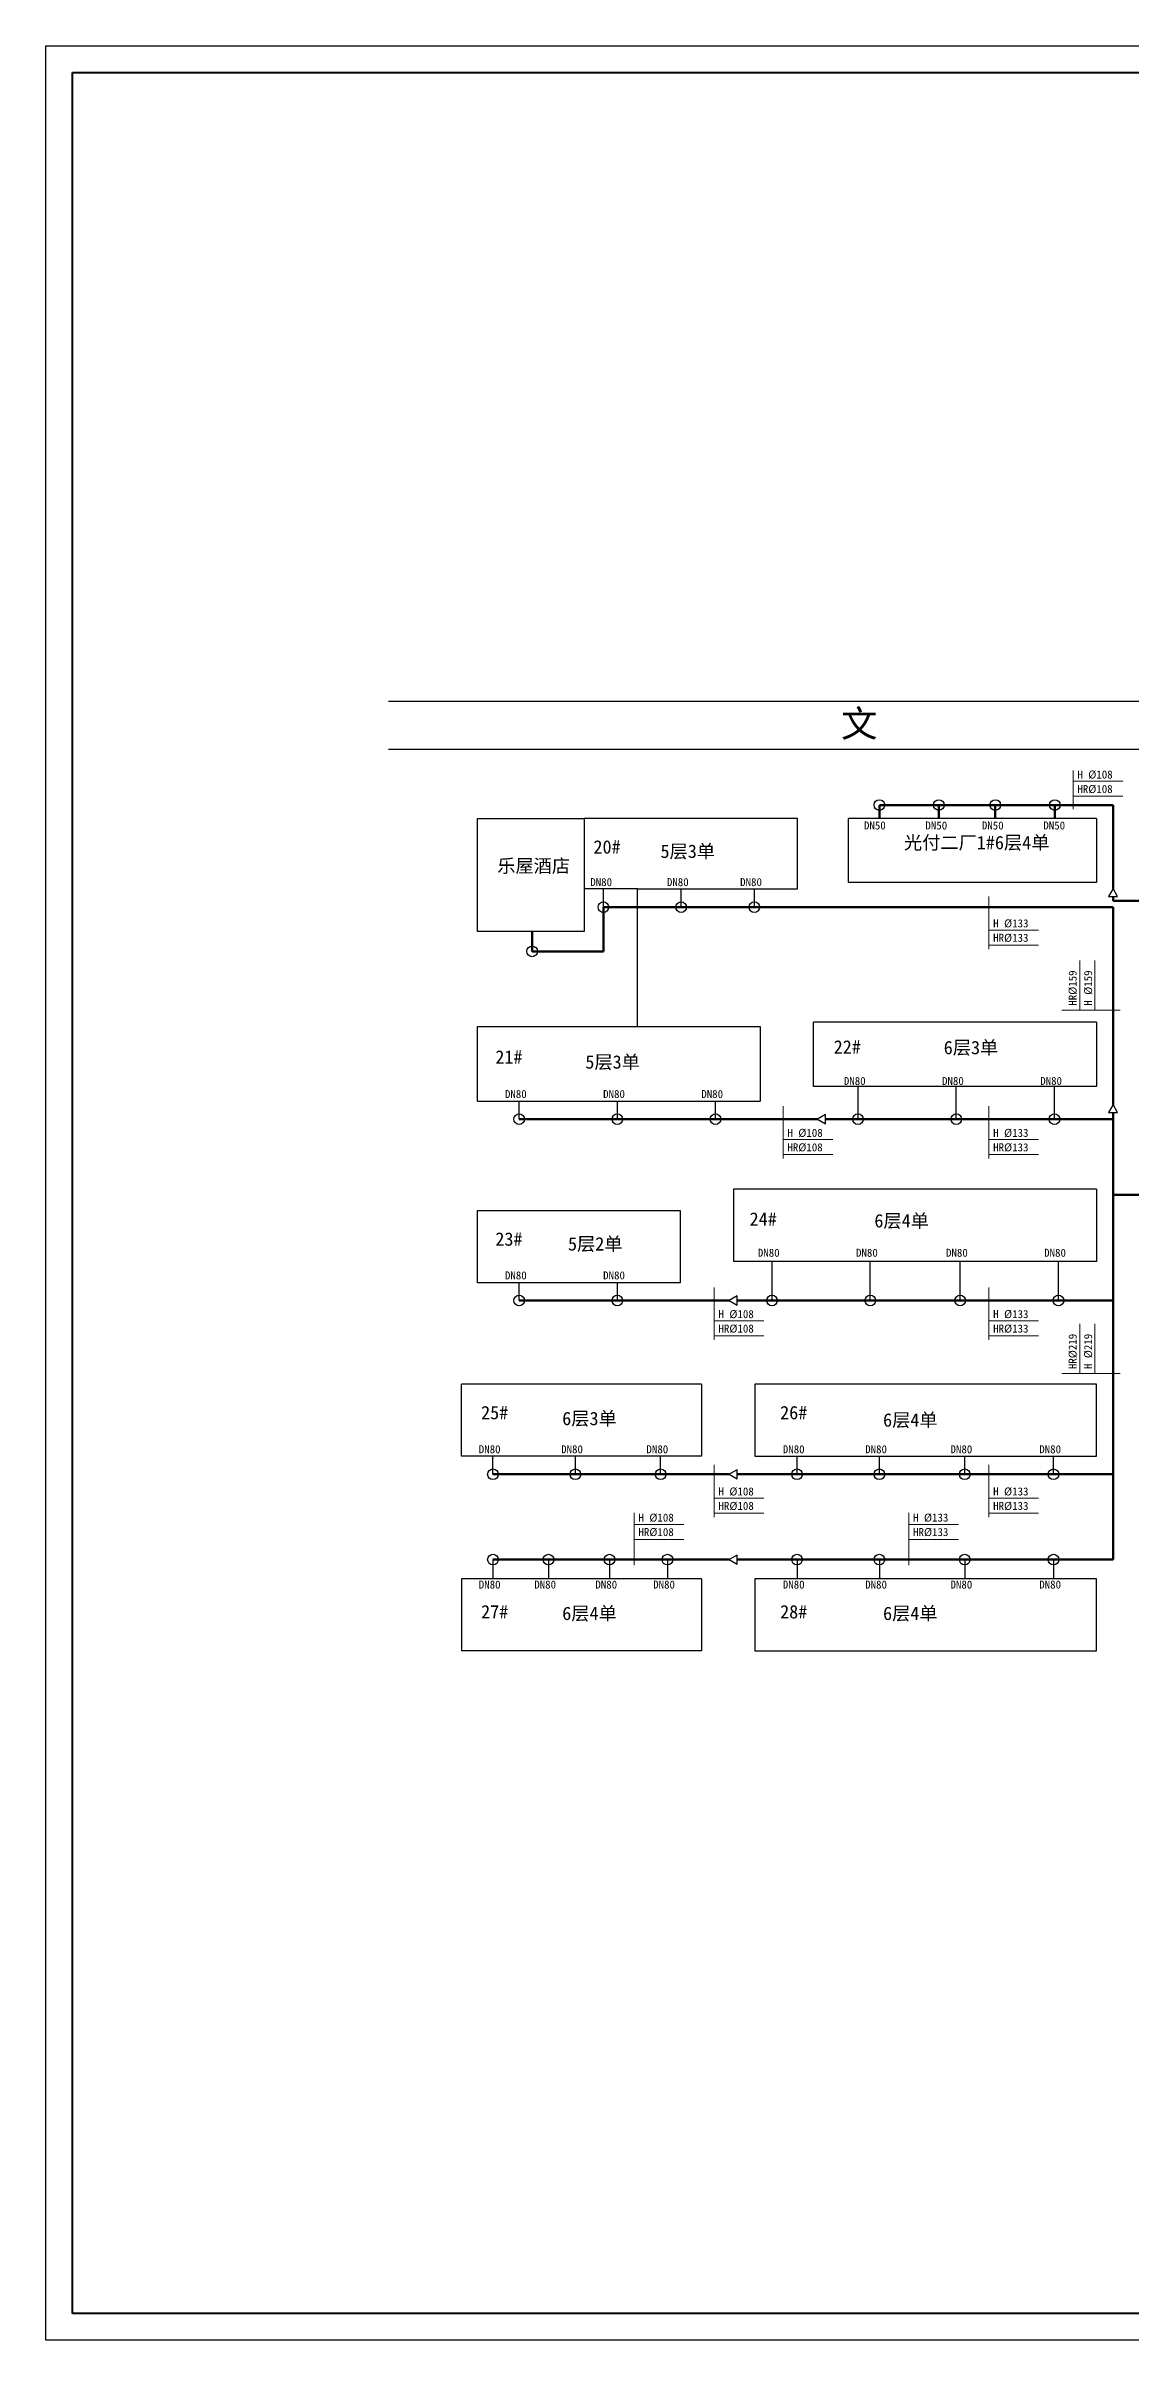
# Model space of a CAD drawing. Header units: millimetres. Extents: x 710 to 1666, y 285 to 1019.
# Drawn here: x 710.2 to 913.4, y 285.3 to 715.3 of the extents above; entities that cross this region are included whole.
import ezdxf

# ---------------------------------------------------------------- set-up
doc = ezdxf.new("R2010")
doc.units = ezdxf.units.MM
doc.layers.add('标注', color=7, linetype='Continuous', lineweight=18)
doc.layers.add('管道', color=7, linetype='Continuous', lineweight=50)
doc.layers.add('边线', color=1, linetype='Continuous')

msp = doc.modelspace()

# ---------------------------------------------------------------- linework, layer by layer
at = {"lineweight": 40}
for p, q in [((715.18, 290.35), (715.18, 710.35)), ((715.18, 710.35), (1309.18, 710.35)), ((1309.18, 290.35), (715.18, 290.35))]:
    msp.add_line(p, q, dxfattribs=at)
for p, q in [((774.42, 592.54), (1250.8, 592.54)), ((774.42, 583.54), (1250.8, 583.54)), ((791.1, 549.34), (791.1, 570.54)), ((791.1, 570.54), (811.1, 570.54)), ((851.1, 570.54), (811.1, 570.54)), ((811.1, 570.54), (811.1, 557.34)), ((851.1, 557.34), (851.1, 570.54)), ((907.1, 570.54), (860.6, 570.54)), ((860.6, 558.54), (860.6, 570.54)), ((907.1, 570.54), (907.1, 558.54)), ((821.1, 557.34), (811.1, 557.34)), ((811.1, 557.34), (811.1, 549.34)), ((814.69, 553.92), (814.69, 557.34)), ((821.1, 557.34), (851.1, 557.34)), ((829.24, 553.92), (829.24, 557.34)), ((842.98, 553.92), (842.98, 557.34)), ((907.1, 558.54), (860.6, 558.54)), ((811.1, 549.34), (791.1, 549.34)), ((791.1, 517.54), (791.1, 531.54)), ((791.1, 531.54), (844.1, 531.54)), ((791.1, 531.54), (821.1, 531.54)), ((844.1, 531.54), (844.1, 517.54)), ((907.1, 532.34), (854.1, 532.34)), ((854.1, 520.34), (854.1, 532.34)), ((907.1, 532.34), (907.1, 520.34)), ((907.1, 520.34), (854.1, 520.34)), ((862.42, 514.19), (862.42, 520.34)), ((880.83, 514.19), (880.83, 520.34)), ((899.23, 514.19), (899.23, 520.34)), ((791.1, 517.54), (844.1, 517.54)), ((798.89, 514.19), (798.89, 517.62)), ((817.3, 514.19), (817.3, 517.62)), ((835.71, 514.19), (835.71, 517.62)), ((907.1, 501.04), (839.1, 501.04)), ((839.1, 501.04), (839.1, 487.54)), ((907.1, 501.04), (907.1, 487.54)), ((791.1, 483.54), (791.1, 497.04)), ((791.1, 497.04), (829.1, 497.04)), ((829.1, 497.04), (829.1, 483.54)), ((907.1, 487.54), (839.1, 487.54)), ((846.3, 480.2), (846.3, 487.54)), ((864.71, 480.2), (864.71, 487.54)), ((881.57, 480.2), (881.57, 487.54)), ((899.98, 480.2), (899.98, 487.54)), ((795.6, 483.54), (791.1, 483.54)), ((829.1, 483.54), (795.6, 483.54)), ((798.89, 480.2), (798.89, 483.63)), ((817.3, 480.2), (817.3, 483.63)), ((833.1, 464.54), (788.1, 464.54)), ((788.1, 451.04), (788.1, 464.54)), ((833.1, 464.54), (833.1, 451.04)), ((907.1, 464.54), (843.1, 464.54)), ((843.1, 464.54), (843.1, 451.04)), ((907.1, 451.04), (907.1, 464.54)), ((833.1, 451.04), (788.1, 451.04)), ((793.99, 447.62), (793.99, 451.04)), ((809.43, 447.62), (809.43, 451.04)), ((825.42, 447.62), (825.42, 451.04)), ((843.1, 451.04), (907.1, 451.04)), ((850.98, 447.62), (850.98, 451.04)), ((866.42, 447.62), (866.42, 451.04)), ((882.41, 447.62), (882.41, 451.04)), ((899.06, 447.62), (899.06, 451.04)), ((793.99, 431.64), (793.99, 428.21)), ((804.39, 431.64), (804.39, 428.21)), ((815.84, 431.64), (815.84, 428.21)), ((826.69, 431.64), (826.69, 428.21)), ((850.98, 431.64), (850.98, 428.21)), ((866.42, 431.64), (866.42, 428.21)), ((882.41, 431.64), (882.41, 428.21)), ((899.06, 431.64), (899.06, 428.21)), ((833.1, 428.04), (788.1, 428.04)), ((788.1, 428.04), (788.1, 414.54)), ((833.1, 428.04), (833.1, 414.54)), ((843.1, 428.04), (843.1, 414.54)), ((907.1, 428.04), (843.1, 428.04)), ((907.1, 414.54), (907.1, 428.04)), ((833.1, 414.54), (788.1, 414.54)), ((843.1, 414.54), (907.1, 414.54))]:
    msp.add_line(p, q)
at = {"color": 3}
msp.add_line((821.1, 531.54), (821.1, 557.34), dxfattribs=at)
for points in [[(910.22, 557.42), (909.35, 555.92), (911.08, 555.92)], [(910.22, 516.96), (909.35, 515.46), (911.08, 515.46)], [(854.83, 514.19), (856.33, 513.33), (856.33, 515.06)], [(838.26, 480.2), (839.76, 479.34), (839.76, 481.07)], [(838.26, 447.62), (839.76, 446.75), (839.76, 448.49)], [(838.26, 431.64), (839.76, 430.77), (839.76, 432.5)]]:
    msp.add_lwpolyline(points, close=True)
for centre in [(866.41, 573.06), (877.57, 573.06), (888.14, 573.06), (899.31, 573.06), (814.69, 553.92), (829.27, 553.92), (842.98, 553.92), (801.33, 545.64), (798.89, 514.19), (817.3, 514.19), (835.71, 514.19), (862.42, 514.19), (880.83, 514.19), (899.23, 514.19), (798.89, 480.2), (817.3, 480.2), (846.3, 480.2), (864.71, 480.2), (881.57, 480.2), (899.98, 480.2), (793.99, 447.62), (809.43, 447.62), (825.42, 447.62), (850.98, 447.62), (866.42, 447.62), (882.41, 447.62), (899.06, 447.62), (793.99, 431.64), (804.39, 431.64), (815.84, 431.64), (826.69, 431.64), (850.98, 431.64), (866.42, 431.64), (882.41, 431.64), (899.06, 431.64)]:
    msp.add_circle(centre, 1)
at = {"layer": '标注'}
for p, q in [((902.73, 572.27), (902.73, 579.53)), ((902.73, 577.51), (912.03, 577.51)), ((902.73, 574.7), (912.03, 574.7)), ((886.94, 546.07), (886.94, 555.89)), ((886.94, 549.62), (896.25, 549.62)), ((886.94, 546.81), (896.25, 546.81)), ((904.01, 534.64), (904.01, 543.95)), ((906.81, 534.64), (906.81, 543.95)), ((911.55, 534.64), (900.61, 534.64)), ((848.38, 506.79), (848.38, 516.61)), ((886.94, 506.79), (886.94, 516.61)), ((848.38, 510.35), (857.68, 510.35)), ((848.38, 507.54), (857.68, 507.54)), ((886.94, 510.35), (896.25, 510.35)), ((886.94, 507.54), (896.25, 507.54)), ((835.46, 472.83), (835.46, 482.65)), ((886.94, 472.83), (886.94, 482.65)), ((835.46, 476.39), (844.76, 476.39)), ((835.46, 473.58), (844.76, 473.58)), ((886.94, 476.39), (896.25, 476.39)), ((886.94, 473.58), (896.25, 473.58)), ((904.01, 466.53), (904.01, 475.84)), ((906.81, 466.53), (906.81, 475.84)), ((911.55, 466.53), (900.61, 466.53)), ((835.46, 439.59), (835.46, 449.41)), ((886.94, 439.59), (886.94, 449.41)), ((835.46, 443.14), (844.76, 443.14)), ((886.94, 443.14), (896.25, 443.14)), ((820.45, 430.6), (820.45, 440.41)), ((835.46, 440.33), (844.76, 440.33)), ((871.93, 430.6), (871.93, 440.41)), ((886.94, 440.33), (896.25, 440.33)), ((820.45, 438.24), (829.76, 438.24)), ((820.45, 435.43), (829.76, 435.43)), ((871.93, 438.24), (881.24, 438.24)), ((871.93, 435.43), (881.24, 435.43))]:
    msp.add_line(p, q, dxfattribs=at)
at = {"layer": '管道'}
for p, q in [((910.22, 573.06), (866.41, 573.06)), ((866.41, 573.06), (866.41, 570.54)), ((877.57, 573.06), (877.57, 570.54)), ((888.14, 573.06), (888.14, 570.54)), ((899.31, 573.06), (899.31, 570.54)), ((910.22, 573.06), (910.22, 557.42)), ((910.22, 555.12), (910.22, 555.92)), ((920.64, 555.12), (910.22, 555.12)), ((910.22, 553.92), (814.69, 553.92)), ((814.69, 553.92), (814.69, 545.64)), ((910.22, 516.96), (910.22, 553.92)), ((801.33, 545.64), (801.33, 549.34)), ((814.69, 545.64), (801.33, 545.64)), ((854.83, 514.19), (798.89, 514.19)), ((910.22, 514.19), (856.33, 514.19)), ((910.22, 515.46), (910.22, 431.64)), ((929.3, 499.98), (910.22, 499.98)), ((838.26, 480.2), (798.89, 480.2)), ((910.22, 480.2), (839.76, 480.2)), ((838.26, 447.62), (793.99, 447.62)), ((910.22, 447.62), (839.76, 447.62)), ((838.26, 431.64), (793.99, 431.64)), ((910.22, 431.64), (839.76, 431.64))]:
    msp.add_line(p, q, dxfattribs=at)
at = {"layer": '边线'}
for p, q in [((710.18, 715.35), (1314.18, 715.35)), ((710.18, 285.35), (710.18, 715.35)), ((1314.18, 285.35), (710.18, 285.35))]:
    msp.add_line(p, q, dxfattribs=at)

# ---------------------------------------------------------------- texts
at = {"layer": '标注'}
for s, insert, char_height, width, attachment_point in [('{\\fSimSun|b0|i0|c134|p54;文}', (859.24, 590.83), 5, 15.2335, 1), ('H %%C108', (903.53, 579.53), 1.5, 12.7309, 1), ('HR%%C108', (903.53, 576.82), 1.5, 12.7309, 1), ('DN50', (863.53, 569.98), 1.5, 9.7816, 1), ('{\\fSimSun|b0|i0|c134|p54;光付二厂}1#6{\\fSimSun|b0|i0|c134|p54;层}4{\\fSimSun|b0|i0|c134|p54;单}', (871.03, 567.28), 2.5, 32.8054, 1), ('DN50', (875.05, 569.98), 1.5, 9.7816, 1), ('DN50', (885.63, 569.98), 1.5, 9.7816, 1), ('DN50', (897.15, 569.98), 1.5, 9.7816, 1), ('20#', (812.82, 566.46), 2.5, 14.7724, 1), ('5{\\fSimSun|b0|i0|c134|p54;层}3{\\fSimSun|b0|i0|c134|p54;单}', (825.39, 565.65), 2.5, 22.1568, 1), ('{\\fSimSun|b0|i0|c134|p2;乐屋酒店}', (794.8, 562.92), 2.5, 22.1568, 1), ('DN80', (812.23, 559.37), 1.5, 9.7816, 1), ('DN80', (826.59, 559.37), 1.5, 9.7816, 1), ('DN80', (840.32, 559.37), 1.5, 9.7816, 1), ('H %%C133', (887.75, 551.64), 1.5, 12.7309, 1), ('HR%%C133', (887.75, 548.93), 1.5, 12.7309, 1), ('22#', (857.85, 528.97), 2.5, 14.7724, 1), ('6{\\fSimSun|b0|i0|c134|p54;层}3{\\fSimSun|b0|i0|c134|p54;单}', (878.48, 528.86), 2.5, 22.1568, 1), ('21#', (794.43, 527.09), 2.5, 14.7724, 1), ('5{\\fSimSun|b0|i0|c134|p54;层}3{\\fSimSun|b0|i0|c134|p54;单}', (811.3, 526.16), 2.5, 22.1568, 1), ('DN80', (859.76, 522.1), 1.5, 9.7816, 1), ('DN80', (878.16, 522.1), 1.5, 9.7816, 1), ('DN80', (896.57, 522.1), 1.5, 9.7816, 1), ('DN80', (796.23, 519.65), 1.5, 9.7816, 1), ('DN80', (814.64, 519.65), 1.5, 9.7816, 1), ('DN80', (833.04, 519.65), 1.5, 9.7816, 1), ('H %%C108', (849.18, 512.37), 1.5, 12.7309, 1), ('H %%C133', (887.75, 512.37), 1.5, 12.7309, 1), ('HR%%C108', (849.18, 509.66), 1.5, 12.7309, 1), ('HR%%C133', (887.75, 509.66), 1.5, 12.7309, 1), ('24#', (842.09, 496.72), 2.5, 14.7724, 1), ('6{\\fSimSun|b0|i0|c134|p54;层}4{\\fSimSun|b0|i0|c134|p54;单}', (865.48, 496.4), 2.5, 22.1568, 1), ('23#', (794.43, 492.97), 2.5, 14.7724, 1), ('5{\\fSimSun|b0|i0|c134|p54;层}2{\\fSimSun|b0|i0|c134|p54;单}', (808.05, 492.07), 2.5, 22.1568, 1), ('DN80', (843.64, 489.9), 1.5, 9.7816, 1), ('DN80', (862.04, 489.9), 1.5, 9.7816, 1), ('DN80', (878.91, 489.9), 1.5, 9.7816, 1), ('DN80', (897.31, 489.9), 1.5, 9.7816, 1), ('DN80', (796.23, 485.66), 1.5, 9.7816, 1), ('DN80', (814.64, 485.66), 1.5, 9.7816, 1), ('H %%C108', (836.26, 478.4), 1.5, 12.7309, 1), ('H %%C133', (887.75, 478.4), 1.5, 12.7309, 1), ('HR%%C108', (836.26, 475.69), 1.5, 12.7309, 1), ('HR%%C133', (887.75, 475.69), 1.5, 12.7309, 1), ('25#', (791.76, 460.44), 2.5, 14.7724, 1), ('26#', (847.81, 460.44), 2.5, 14.7724, 1), ('6{\\fSimSun|b0|i0|c134|p54;层}3{\\fSimSun|b0|i0|c134|p54;单}', (806.97, 459.34), 2.5, 22.1568, 1), ('6{\\fSimSun|b0|i0|c134|p54;层}4{\\fSimSun|b0|i0|c134|p54;单}', (867.11, 459.06), 2.5, 22.1568, 1), ('DN80', (791.33, 453.07), 1.5, 9.7816, 1), ('DN80', (806.77, 453.07), 1.5, 9.7816, 1), ('DN80', (822.76, 453.07), 1.5, 9.7816, 1), ('DN80', (848.32, 453.07), 1.5, 9.7816, 1), ('DN80', (863.76, 453.07), 1.5, 9.7816, 1), ('DN80', (879.75, 453.07), 1.5, 9.7816, 1), ('DN80', (896.39, 453.07), 1.5, 9.7816, 1), ('H %%C108', (836.26, 445.16), 1.5, 12.7309, 1), ('H %%C133', (887.75, 445.16), 1.5, 12.7309, 1), ('H %%C108', (821.26, 440.26), 1.5, 12.7309, 1), ('HR%%C108', (836.26, 442.45), 1.5, 12.7309, 1), ('H %%C133', (872.74, 440.26), 1.5, 12.7309, 1), ('HR%%C133', (887.75, 442.45), 1.5, 12.7309, 1), ('HR%%C108', (821.26, 437.55), 1.5, 12.7309, 1), ('HR%%C133', (872.74, 437.55), 1.5, 12.7309, 1), ('DN80', (791.33, 426.18), 1.5, 9.7816, 7), ('DN80', (801.73, 426.18), 1.5, 9.7816, 7), ('DN80', (813.18, 426.18), 1.5, 9.7816, 7), ('DN80', (824.02, 426.18), 1.5, 9.7816, 7), ('DN80', (848.32, 426.18), 1.5, 9.7816, 7), ('DN80', (863.76, 426.18), 1.5, 9.7816, 7), ('DN80', (879.75, 426.18), 1.5, 9.7816, 7), ('DN80', (896.39, 426.18), 1.5, 9.7816, 7), ('27#', (791.76, 423.11), 2.5, 14.7724, 1), ('6{\\fSimSun|b0|i0|c134|p54;层}4{\\fSimSun|b0|i0|c134|p54;单}', (806.97, 422.81), 2.5, 22.1568, 1), ('28#', (847.81, 423.11), 2.5, 14.7724, 1), ('6{\\fSimSun|b0|i0|c134|p54;层}4{\\fSimSun|b0|i0|c134|p54;单}', (867.11, 422.81), 2.5, 22.1568, 1)]:
    msp.add_mtext(s, dxfattribs=dict(at, insert=insert, char_height=char_height, width=width, attachment_point=attachment_point))
at = {"layer": '标注', "char_height": 1.5, "width": 12.7309, "attachment_point": 1, "rotation": 90}
for s, insert in [('HR%%C159', (901.89, 535.45)), ('H %%C159', (904.79, 535.45)), ('HR%%C219', (901.89, 467.34)), ('H %%C219', (904.79, 467.34))]:
    msp.add_mtext(s, dxfattribs=dict(at, insert=insert))

doc.saveas('drawing.dxf')
